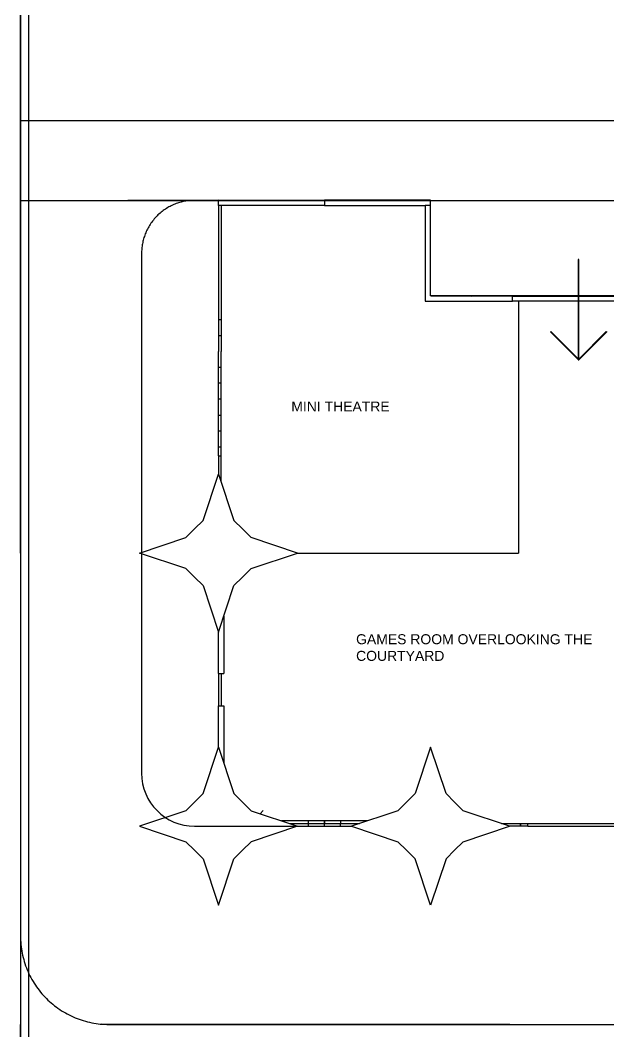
# Model space of a CAD drawing. Header units: metres. Extents: x -79796 to 428529, y -36333 to 94467.
# Drawn here: x -79768 to -68669, y 655 to 19724 of the extents above; entities that cross this region are included whole.
import ezdxf

# ---------------------------------------------------------------- set-up
doc = ezdxf.new("R2010")
doc.units = ezdxf.units.M
for name, color, linetype, true_color in [('Make2D$Visible$ClippingPlaneIntersections$columns', 1, 'Continuous', 0xff0000), ('Make2D$Visible$ClippingPlaneIntersections$glasses', 4, 'Continuous', 0x00ffff), ('Make2D$Visible$Curves$balconies', 2, 'Continuous', 0xffff00), ('Make2D$Visible$Curves$floors', 3, 'Continuous', 0x00ff00), ('Make2D$Visible$Curves$glasses', 4, 'Continuous', 0x00ffff), ('slabs', 5, 'Continuous', 0x0000ff)]:
    doc.layers.add(name, color=color, linetype=linetype, true_color=true_color)
doc.layers.add('Make2D$Visible$ClippingPlaneIntersections$Default', color=7, linetype='Continuous')
doc.layers.add('Make2D$Visible$Curves$Default', color=7, linetype='Continuous')
doc.styles.add('Default', font='arial.ttf')

msp = doc.modelspace()

# ---------------------------------------------------------------- linework, layer by layer
for p, q in [((-79614, 32967), (-79614, -15210)), ((-79764, 32448), (-79764, -15210)), ((-79764, 17830), (-79764, 20790)), ((-79764, 16325), (-79764, 17830)), ((-52030, 17830), (-79764, 17830)), ((-76030, 16330), (-76484, 16328)), ((-70374, 14530), (-70374, 14525)), ((-70374, 14425), (-70374, 9901)), ((-70374, 9901), (-70374, 9680)), ((-74540, 9680), (-70374, 9680)), ((-74332, 4530), (-74330, 4530)), ((-78217, 798), (-68032, 793))]:
    msp.add_line(p, q)
at = {"linetype": 'Continuous'}
for p, q in [((-69233, 15215), (-69243, 15215)), ((-69243, 15215), (-69243, 13324)), ((-69238, 15215), (-69238, 13324)), ((-69233, 13324), (-69233, 15215)), ((-69233, 14269), (-69243, 14269)), ((-69762, 13855), (-69769, 13848)), ((-69769, 13848), (-69242, 13320)), ((-69235, 13327), (-69762, 13855)), ((-69242, 13327), (-68715, 13855)), ((-68707, 13848), (-69235, 13320)), ((-68715, 13855), (-68707, 13848)), ((-69495, 13587), (-69509, 13587)), ((-69502, 13595), (-69502, 13580)), ((-68982, 13587), (-68968, 13587)), ((-68975, 13580), (-68975, 13595)), ((-69243, 13324), (-69233, 13324)), ((-69235, 13320), (-69242, 13327)), ((-69242, 13320), (-69235, 13327))]:
    msp.add_line(p, q, dxfattribs=at)
for points in [[(-79764, 793), (-79768, 793), (-79768, -11454), (-79764, -11454)], [(-70534, 793), (-78238, 799)]]:
    msp.add_lwpolyline(points)
at = {"layer": 'Make2D$Visible$ClippingPlaneIntersections$columns'}
for p, q in [((-76321, 10295), (-76030, 11169)), ((-76030, 11169), (-75738, 10295)), ((-76644, 9971), (-76483, 10133)), ((-76321, 10295), (-76483, 10133)), ((-75738, 10295), (-75576, 10133)), ((-75415, 9971), (-75576, 10133)), ((-77519, 9680), (-76644, 9971)), ((-74540, 9680), (-75415, 9971)), ((-76644, 9388), (-77519, 9680)), ((-75415, 9388), (-74540, 9680)), ((-76644, 9388), (-76483, 9227)), ((-75415, 9388), (-75576, 9227)), ((-76483, 9227), (-76321, 9065)), ((-75576, 9227), (-75738, 9065)), ((-76321, 9065), (-76030, 8190)), ((-76030, 8190), (-75738, 9065)), ((-76321, 5145), (-76030, 6019)), ((-76030, 6019), (-75738, 5145)), ((-72030, 6019), (-72321, 5145)), ((-71738, 5145), (-72030, 6019)), ((-76644, 4821), (-76483, 4983)), ((-76483, 4983), (-76321, 5145)), ((-75576, 4983), (-75738, 5145)), ((-75415, 4821), (-75576, 4983)), ((-72644, 4821), (-72483, 4983)), ((-72321, 5145), (-72483, 4983)), ((-71738, 5145), (-71576, 4983)), ((-71415, 4821), (-71576, 4983)), ((-76644, 4821), (-77519, 4530)), ((-75415, 4821), (-74540, 4530)), ((-72644, 4821), (-73519, 4530)), ((-70540, 4530), (-71415, 4821)), ((-77519, 4530), (-76644, 4238)), ((-74540, 4530), (-75415, 4238)), ((-73519, 4530), (-72644, 4238)), ((-71415, 4238), (-70540, 4530)), ((-76644, 4238), (-76483, 4077)), ((-75576, 4077), (-75415, 4238)), ((-72483, 4077), (-72644, 4238)), ((-71415, 4238), (-71576, 4077)), ((-76321, 3915), (-76483, 4077)), ((-75738, 3915), (-75576, 4077)), ((-72321, 3915), (-72483, 4077)), ((-71738, 3915), (-71576, 4077)), ((-76321, 3915), (-76030, 3040)), ((-76030, 3040), (-75738, 3915)), ((-72030, 3040), (-72321, 3915)), ((-71738, 3915), (-72030, 3040))]:
    msp.add_line(p, q, dxfattribs=at)
at = {"layer": 'Make2D$Visible$ClippingPlaneIntersections$Default'}
for p, q in [((-76030, 16330), (-74030, 16330)), ((-76030, 16230), (-76030, 16330)), ((-74030, 16230), (-76030, 16230)), ((-72030, 16330), (-74030, 16330)), ((-74030, 16330), (-74030, 16230)), ((-74030, 16230), (-72130, 16230)), ((-72030, 16230), (-72130, 16230)), ((-72130, 16230), (-72130, 14425)), ((-72030, 16230), (-72030, 16330)), ((-72030, 14530), (-72030, 16230)), ((-70482, 14525), (-72026, 14525)), ((-70482, 14425), (-70482, 14525)), ((-70482, 14525), (-68482, 14525)), ((-72130, 14425), (-70482, 14425)), ((-72026, 14425), (-72026, 14425)), ((-68482, 14425), (-70482, 14425))]:
    msp.add_line(p, q, dxfattribs=at)
at = {"layer": 'Make2D$Visible$ClippingPlaneIntersections$glasses'}
for p, q in [((-76030, 16230), (-76030, 15880)), ((-75980, 16230), (-75980, 15880)), ((-76030, 15880), (-76030, 15580)), ((-75980, 15880), (-75980, 15580)), ((-76030, 15580), (-76030, 15280)), ((-75980, 15580), (-75980, 15280)), ((-76030, 15280), (-76030, 14980)), ((-75980, 15280), (-75980, 14980)), ((-76030, 14980), (-76030, 14680)), ((-75980, 14980), (-75980, 14680)), ((-76030, 14680), (-76030, 14380)), ((-75980, 14680), (-75980, 14380)), ((-76030, 14380), (-76030, 14080)), ((-75980, 14380), (-75980, 14080)), ((-76030, 14080), (-76030, 13780)), ((-75980, 14080), (-75980, 13780)), ((-76030, 13780), (-76030, 13480)), ((-75980, 13780), (-75980, 13480)), ((-76030, 13180), (-76030, 13480)), ((-75980, 13180), (-75980, 13480)), ((-76030, 12892), (-76030, 13180)), ((-75980, 12892), (-75980, 13180)), ((-76030, 12580), (-76030, 12892)), ((-75980, 12580), (-75980, 12892)), ((-76030, 12280), (-76030, 12580)), ((-75980, 12280), (-75980, 12580)), ((-76030, 11980), (-76030, 12280)), ((-75980, 11980), (-75980, 12280)), ((-76030, 11680), (-76030, 11980)), ((-75980, 11680), (-75980, 11980)), ((-76030, 11515), (-76030, 11680)), ((-75980, 11515), (-75980, 11680)), ((-76030, 11515), (-76030, 11169)), ((-76030, 11515), (-75980, 11515)), ((-75980, 11019), (-75980, 11515)), ((-75930, 8490), (-75930, 7411)), ((-76030, 7411), (-76030, 8190)), ((-76030, 7411), (-75930, 7411)), ((-76030, 7405), (-76030, 7105)), ((-75980, 7405), (-75980, 7105)), ((-76030, 7105), (-76030, 6805)), ((-75980, 7105), (-75980, 6805)), ((-76030, 6805), (-76030, 6799)), ((-76030, 6019), (-76030, 6799)), ((-76030, 6799), (-75930, 6799)), ((-75980, 6805), (-75980, 6799)), ((-75930, 6799), (-75930, 5719)), ((-74030, 4630), (-74840, 4630)), ((-73219, 4630), (-74030, 4630)), ((-74030, 4530), (-74030, 4630)), ((-74030, 4630), (-74030, 4580)), ((-74030, 4580), (-74030, 4580)), ((-74030, 4530), (-74030, 4580)), ((-70690, 4580), (-70194, 4580)), ((-70194, 4530), (-70194, 4580)), ((-70194, 4580), (-70030, 4580)), ((-70030, 4580), (-69730, 4580)), ((-69730, 4580), (-69430, 4580)), ((-69430, 4580), (-69130, 4580)), ((-69130, 4580), (-68817, 4580)), ((-68817, 4580), (-68530, 4580)), ((-74540, 4530), (-74030, 4530)), ((-74030, 4530), (-73519, 4530)), ((-70194, 4530), (-70540, 4530)), ((-70194, 4530), (-70030, 4530)), ((-70030, 4530), (-69730, 4530)), ((-69730, 4530), (-69430, 4530)), ((-69430, 4530), (-69130, 4530)), ((-69130, 4530), (-68817, 4530)), ((-68817, 4530), (-68530, 4530))]:
    msp.add_line(p, q, dxfattribs=at)
at = {"layer": 'Make2D$Visible$Curves$balconies'}
for p, q in [((-77739, 16330), (-76030, 16330)), ((-76030, 7411), (-76030, 7405))]:
    msp.add_line(p, q, dxfattribs=at)
at = {"layer": 'Make2D$Visible$Curves$Default'}
for p, q in [((-72023, 14530), (-72026, 14525)), ((-71755, 14530), (-72023, 14530)), ((-71755, 14530), (-71756, 14526)), ((-71756, 14526), (-71257, 14525)), ((-71257, 14525), (-70756, 14526)), ((-70756, 14526), (-70755, 14530)), ((-70480, 14530), (-70755, 14530)), ((-70480, 14530), (-70482, 14525)), ((-70480, 14530), (-68480, 14530)), ((-75189, 4827), (-75242, 4764))]:
    msp.add_line(p, q, dxfattribs=at)
at = {"layer": 'Make2D$Visible$Curves$floors'}
for p, q in [((-68030, 14530), (-72030, 14530)), ((-74030, 4530), (-74030, 4530))]:
    msp.add_line(p, q, dxfattribs=at)
at = {"layer": 'Make2D$Visible$Curves$glasses'}
for p, q in [((-76030, 14080), (-75980, 14080)), ((-76030, 13780), (-75980, 13780)), ((-75980, 13180), (-76030, 13180)), ((-75980, 12880), (-76030, 12880)), ((-75980, 12580), (-76030, 12580)), ((-76030, 12280), (-75980, 12280)), ((-75980, 11980), (-76030, 11980)), ((-76030, 11680), (-75980, 11680)), ((-74690, 4580), (-74630, 4580)), ((-74630, 4560), (-74630, 4580)), ((-74630, 4580), (-74332, 4580)), ((-74332, 4580), (-74332, 4630)), ((-74332, 4580), (-74331, 4580)), ((-74332, 4530), (-74332, 4580)), ((-74331, 4580), (-74330, 4580)), ((-74331, 4530), (-74331, 4580)), ((-74330, 4530), (-74330, 4580)), ((-74330, 4580), (-74160, 4580)), ((-74160, 4580), (-74030, 4580)), ((-74030, 4580), (-73899, 4580)), ((-73899, 4580), (-73730, 4580)), ((-73730, 4530), (-73730, 4580)), ((-73727, 4630), (-73727, 4580)), ((-73727, 4580), (-73430, 4580)), ((-73727, 4530), (-73727, 4580)), ((-73430, 4560), (-73430, 4580)), ((-73430, 4580), (-73369, 4580)), ((-70630, 4560), (-70630, 4580)), ((-70332, 4530), (-70332, 4580)), ((-70330, 4530), (-70330, 4580))]:
    msp.add_line(p, q, dxfattribs=at)
at = {"layer": 'slabs'}
for p, q in [((-77480, 15328), (-77480, 5530)), ((-76480, 4530), (-74540, 4530))]:
    msp.add_line(p, q, dxfattribs=at)
for points in [[(-79764, 9675), (-79764, 16325)], [(-79764, 16325), (-68032, 16325)], [(-79764, 9675), (-79764, 7034)], [(-79764, 7034), (-79764, 4525)], [(-79764, 4525), (-79764, 3494)], [(-79764, 4525), (-79764, 2463)], [(-79764, 2463), (-79763, 2422), (-79762, 2381), (-79759, 2340), (-79756, 2299), (-79751, 2258), (-79745, 2218), (-79739, 2177), (-79731, 2137), (-79723, 2097), (-79713, 2057), (-79703, 2017), (-79692, 1978), (-79679, 1939), (-79666, 1900), (-79652, 1862), (-79636, 1824), (-79620, 1786), (-79603, 1749), (-79585, 1712), (-79566, 1675), (-79547, 1640), (-79526, 1604), (-79505, 1569), (-79482, 1535), (-79459, 1501), (-79435, 1468), (-79410, 1436), (-79385, 1404), (-79358, 1372), (-79331, 1341), (-79303, 1311), (-79275, 1282), (-79245, 1253), (-79215, 1226), (-79185, 1198), (-79153, 1172), (-79121, 1146), (-79089, 1122), (-79056, 1098), (-79022, 1075), (-78988, 1052), (-78953, 1031), (-78917, 1010), (-78881, 990), (-78845, 972), (-78808, 954), (-78771, 936), (-78733, 920), (-78695, 905), (-78657, 891), (-78618, 878), (-78579, 865), (-78540, 854), (-78500, 843), (-78460, 834), (-78420, 825), (-78380, 818), (-78339, 811), (-78299, 806), (-78258, 801), (-78217, 798), (-78176, 795), (-78135, 793), (-78094, 793)], [(-78094, 793), (-76032, 793)], [(-76032, 793), (-75032, 793)], [(-76032, 793), (-74032, 793)], [(-74032, 793), (-72032, 793)], [(-72032, 793), (-68032, 793)]]:
    msp.add_lwpolyline(points, dxfattribs=at)
msp.add_arc((-76480, 5530), 1000, 180, 270, dxfattribs=at)
msp.add_rational_spline([(-76484, 16328), (-77480, 16325), (-77480, 15328)], [0.998555105375, 0.707831019325, 1], degree=2, dxfattribs=at)

# ---------------------------------------------------------------- texts
at = {"char_height": 188.26, "attachment_point": 1, "style": 'Default'}
for s, insert, width in [('MINI THEATRE', (-74656, 12536), 4043.54), ('{\\fArial;GAMES ROOM OVERLOOKING THE}\\P{\\fArial;COURTYARD}', (-73434, 8149), 9224.85)]:
    msp.add_mtext(s, dxfattribs=dict(at, insert=insert, width=width))

doc.saveas('drawing.dxf')
